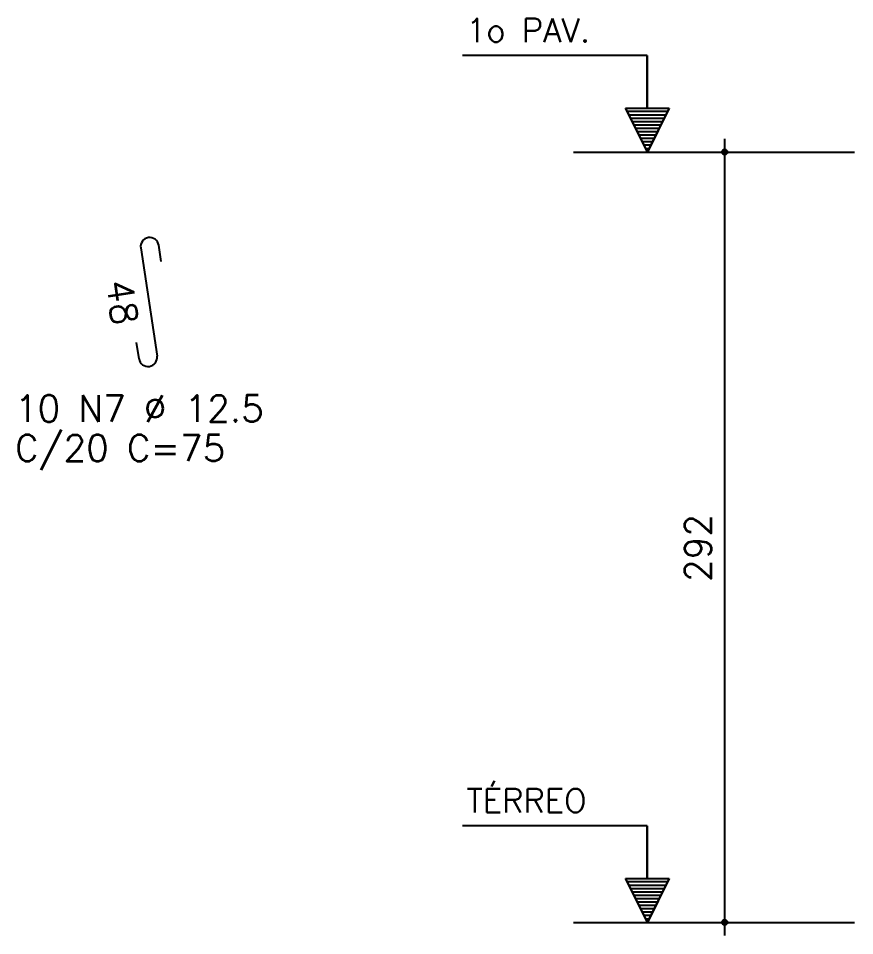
# Model space of a CAD drawing. Extents: x -2 to 121, y -2 to 61.
# Drawn here: x 52.96 to 59.3, y 10.43 to 17.38 of the extents above; entities that cross this region are included whole.
import ezdxf

# ---------------------------------------------------------------- set-up
doc = ezdxf.new("R2010")
doc.units = 0
doc.header["$MEASUREMENT"] = 0
for name, color, linetype in [('PENA_01', 1, 'CONTINUOUS'), ('PENA_02', 2, 'CONTINUOUS'), ('PENA_03', 3, 'CONTINUOUS'), ('PENA_05', 5, 'CONTINUOUS')]:
    doc.layers.add(name, color=color, linetype=linetype)
doc.styles.get("Standard").update_dxf_attribs({"font": 'ROMANS.SHX'})

msp = doc.modelspace()

# ---------------------------------------------------------------- linework, layer by layer
at = {"layer": 'PENA_01', "linetype": 'Continuous'}
for p, q in [((57.170851, 16.367532), (59.301715, 16.367532)), ((57.170851, 10.527532), (59.301715, 10.527532))]:
    msp.add_line(p, q, dxfattribs=at)
at = {"layer": 'PENA_02', "linetype": 'Continuous'}
for centre, radius in [((58.316997, 16.367532), 0.02), ((58.316997, 16.367532), 0.01), ((58.316997, 10.527532), 0.02), ((58.316997, 10.527532), 0.01)]:
    msp.add_circle(centre, radius, dxfattribs=at)
at = {"layer": 'PENA_03', "linetype": 'Continuous'}
for p, q in [((57.72985, 17.099397), (56.32985, 17.099397)), ((57.72985, 16.699397), (57.72985, 17.099397)), ((57.73125, 16.699397), (57.73125, 17.100797)), ((57.73055, 16.367532), (57.564617, 16.699397)), ((57.564617, 16.699397), (57.72985, 16.699397)), ((57.73055, 16.370654), (57.566873, 16.698006)), ((57.894226, 16.698006), (57.566873, 16.698006)), ((57.896482, 16.699397), (57.73055, 16.367532)), ((57.894226, 16.698007), (57.73055, 16.370653)), ((57.73125, 16.699397), (57.896482, 16.699397)), ((57.883718, 16.673869), (57.57738, 16.673869)), ((57.870954, 16.648341), (57.590145, 16.648341)), ((57.85819, 16.622813), (57.602909, 16.622813)), ((57.845426, 16.597285), (57.615673, 16.597285)), ((57.832662, 16.571757), (57.628437, 16.571757)), ((57.819898, 16.546229), (57.641201, 16.546229)), ((57.807134, 16.520701), (57.653965, 16.520701)), ((57.79437, 16.495173), (57.666729, 16.495173)), ((57.781606, 16.469645), (57.679493, 16.469645)), ((57.768842, 16.444117), (57.692257, 16.444117)), ((57.756078, 16.418588), (57.705021, 16.418588)), ((58.316997, 10.426999), (58.316997, 16.467532)), ((57.743314, 16.39306), (57.717786, 16.39306)), ((57.72985, 11.259397), (56.32985, 11.259397)), ((57.72985, 10.859397), (57.72985, 11.259397)), ((57.73125, 10.859397), (57.73125, 11.260797)), ((57.73055, 10.527532), (57.564617, 10.859397)), ((57.564617, 10.859397), (57.72985, 10.859397)), ((57.73055, 10.530654), (57.566873, 10.858006)), ((57.894226, 10.858006), (57.566873, 10.858006)), ((57.896482, 10.859397), (57.73055, 10.527532)), ((57.894226, 10.858007), (57.73055, 10.530653)), ((57.73125, 10.859397), (57.896482, 10.859397)), ((57.883718, 10.833869), (57.57738, 10.833869)), ((57.870954, 10.808341), (57.590145, 10.808341)), ((57.85819, 10.782813), (57.602909, 10.782813)), ((57.845426, 10.757285), (57.615673, 10.757285)), ((57.832662, 10.731757), (57.628437, 10.731757)), ((57.819898, 10.706229), (57.641201, 10.706229)), ((57.807134, 10.680701), (57.653965, 10.680701)), ((57.79437, 10.655173), (57.666729, 10.655173)), ((57.781606, 10.629645), (57.679493, 10.629645)), ((57.768842, 10.604117), (57.692257, 10.604117)), ((57.756078, 10.578588), (57.705021, 10.578588)), ((57.743314, 10.55306), (57.717786, 10.55306))]:
    msp.add_line(p, q, dxfattribs=at)
at = {"layer": 'PENA_05', "linetype": 'Continuous'}
for p, q in [((54.046064, 15.537222), (54.027415, 15.660823)), ((53.890959, 15.640234), (54.014531, 14.821229)), ((53.878075, 14.800641), (53.859426, 14.924242))]:
    msp.add_line(p, q, dxfattribs=at)
for centre, start, end in [((53.959187, 15.650529), 8.580059, 188.580059), ((53.946303, 14.810935), 188.580059, 8.580059)]:
    msp.add_arc(centre, 0.069, start, end, dxfattribs=at)

# ---------------------------------------------------------------- texts
at = {"layer": 'PENA_03', "linetype": 'Continuous'}
for s, height, p in [('1o PAV.', 0.18, (56.355556, 17.201271)), ('10 N7 %%c 12.5', 0.2, (52.937694, 14.323494)), ('C/20 C=75', 0.2, (52.937694, 14.023494)), ('TÉRREO', 0.18, (56.360121, 11.361271))]:
    msp.add_text(s, height=height, dxfattribs=at).set_placement(p)
for s, rotation, p in [('48', 278.580059, (53.626264, 15.383736)), ('292', 90, (58.214693, 13.108929))]:
    msp.add_text(s, height=0.2, rotation=rotation, dxfattribs=at).set_placement(p)

doc.saveas('drawing.dxf')
